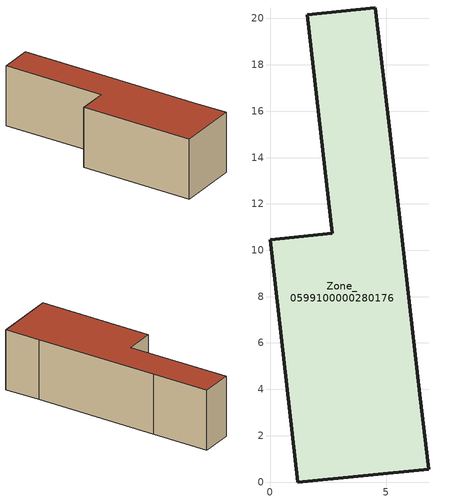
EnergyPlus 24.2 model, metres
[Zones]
Zone_0599100000280176
 floor ground (C_G): 1.59,20.16 4.54,20.45 5.16,15.18 6.45,3.78 6.84,0.55 1.18,0 0,10.46 2.67,10.74 z2.66
 wall outside (C_F): 4.54,20.45 1.59,20.16 2.67,10.74 0,10.46 1.18,0 6.84,0.55 6.45,3.78 5.16,15.18 4.54,20.45 z2.66:8.42
 roof outside (C_R): 1.59,20.16 2.67,10.74 0,10.46 1.18,0 6.84,0.55 6.45,3.78 5.16,15.18 4.54,20.45 z8.42
[BUILDING]
Pand.0599100000280176: North Axis=0; Terrain=City; Loads Convergence Tolerance Value=0.04; Temperature Convergence Tolerance Value=0.4; Solar Distribution=FullExterior; Maximum Number of Warmup Days=25; Minimum Number of Warmup Days=1
[Site:Location]
Rotterdam.The.Hague.AP_ZH_NLD Design_Conditions: Latitude=51.96; Longitude=4.45; Time Zone=1; Elevation=-4.5
[SITE:GROUNDTEMPERATURE:BUILDINGSURFACE]
18, 18, 18, 18, 18, 18, 18, 18, 18, 18, 18, 18
[MATERIAL] Thermal Absorptance=0.9; Solar Absorptance=0.7; Visible Absorptance=0.7
Name | Roughness | Thickness | Conductivity | Density | Specific Heat
G.TC.1946 | MediumSmooth | 0.15 | 1 | 540 | 1210
F.TC.1946 | Rough | 0.3 | 0.857143 | 1920 | 840
R.TC.1946 | MediumRough | 0.2 | 0.909091 | 1500 | 1000
[CONSTRUCTION]
C_G: G.TC.1946
C_F: F.TC.1946
C_R: R.TC.1946
[ZONE]
Zone_0599100000280176: Type=1; Multiplier=1; Ceiling Height=Autocalculate; Volume=Autocalculate; Floor Area=autocalculate; Part of Total Floor Area=Yes
[ZONEINFILTRATION:DESIGNFLOWRATE]
Infil_Zone_0599100000280176: Zone or ZoneList or Space or SpaceList=Zone_0599100000280176; Schedule=AlwaysOn; Design Flow Rate Calculation Method=Flow/Area; Flow Rate per Floor Area=0.003; Constant Term Coefficient=1; Temperature Term Coefficient=0; Velocity Term Coefficient=0; Velocity Squared Term Coefficient=0
[HVACTEMPLATE:ZONE:IDEALLOADSAIRSYSTEM]
Zone_0599100000280176: Maximum Heating Supply Air Temperature=50; Minimum Cooling Supply Air Temperature=13; Maximum Heating Supply Air Humidity Ratio=0.0156; Minimum Cooling Supply Air Humidity Ratio=0.0077; Heating Limit=NoLimit; Cooling Limit=NoLimit; Dehumidification Control Type=ConstantSensibleHeatRatio; Cooling Sensible Heat Ratio=0.7; Dehumidification Setpoint=60; Humidification Control Type=None; Humidification Setpoint=30; Outdoor Air Method=None; Outdoor Air Flow Rate per Person=0.00944; Outdoor Air Flow Rate per Zone Floor Area=0; Outdoor Air Flow Rate per Zone=0; Demand Controlled Ventilation Type=None; Outdoor Air Economizer Type=NoEconomizer; Heat Recovery Type=None; Sensible Heat Recovery Effectiveness=0.7; Latent Heat Recovery Effectiveness=0.65
[ZONECONTROL:THERMOSTAT]
ThermostatControl_Zone_0599100000280176: Zone or ZoneList=Zone_0599100000280176; Control Type Schedule=DualSetpointControlType; Control 1=Thermostat_Zone_0599100000280176; Temperature Difference Between Cutout And Setpoint=0
[THERMOSTATSETPOINT:DUALSETPOINT]
Thermostat_Zone_0599100000280176: Heating Setpoint Temperature Schedule=HeatingSetpoint_Zone_0599100000280176; Cooling Setpoint Temperature Schedule=CoolingSetpoint_Zone_0599100000280176
[SCHEDULE:COMPACT]
HeatingSetpoint_Zone_0599100000280176: Through: 12/31, For: AllDays, Until: 24:00, 21
CoolingSetpoint_Zone_0599100000280176: Through: 12/31, For: AllDays, Until: 24:00, 24
DualSetpointControlType: Through: 12/31, For: AllDays, Until: 24:00, 4
AlwaysOn: Through: 12/31, For: AllDays, Until: 24:00, 1
